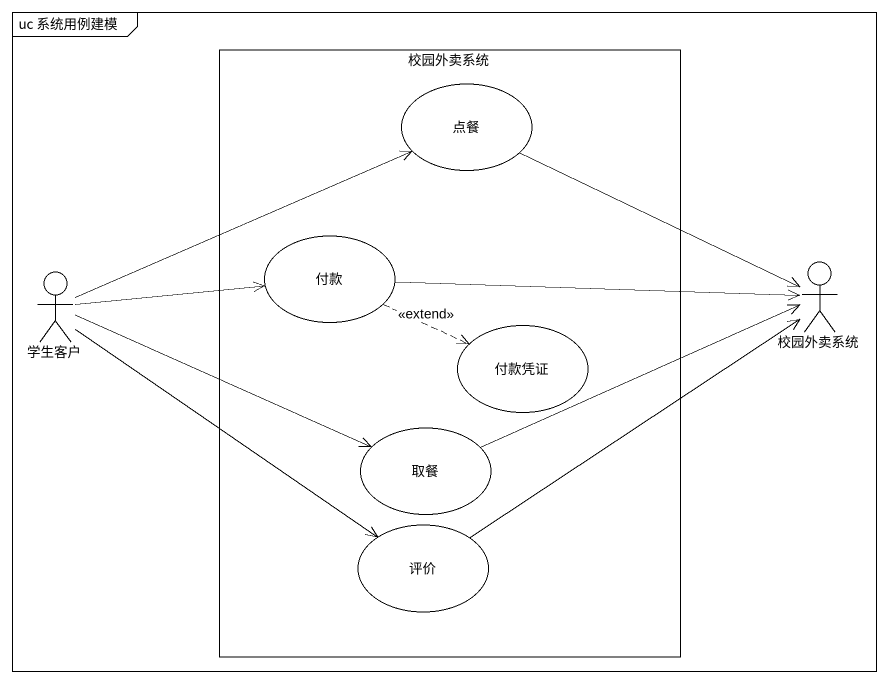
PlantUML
@startuml
mainframe uc 系统用例建模
rectangle 校园外卖系统 {
  usecase 点餐
  usecase 付款
  usecase 付款凭证
  usecase 取餐
  usecase 评价
}
actor 学生客户
actor "校园外卖系统" as 校园外卖系统_2
点餐 -right-> 校园外卖系统_2
学生客户 -right-> 点餐
学生客户 -right-> 付款
学生客户 -right-> 取餐
学生客户 --> 评价
付款 -right-> 校园外卖系统_2
付款 .right.> 付款凭证 : <<extend>>
取餐 -right-> 校园外卖系统_2
评价 -up-> 校园外卖系统_2
@enduml
